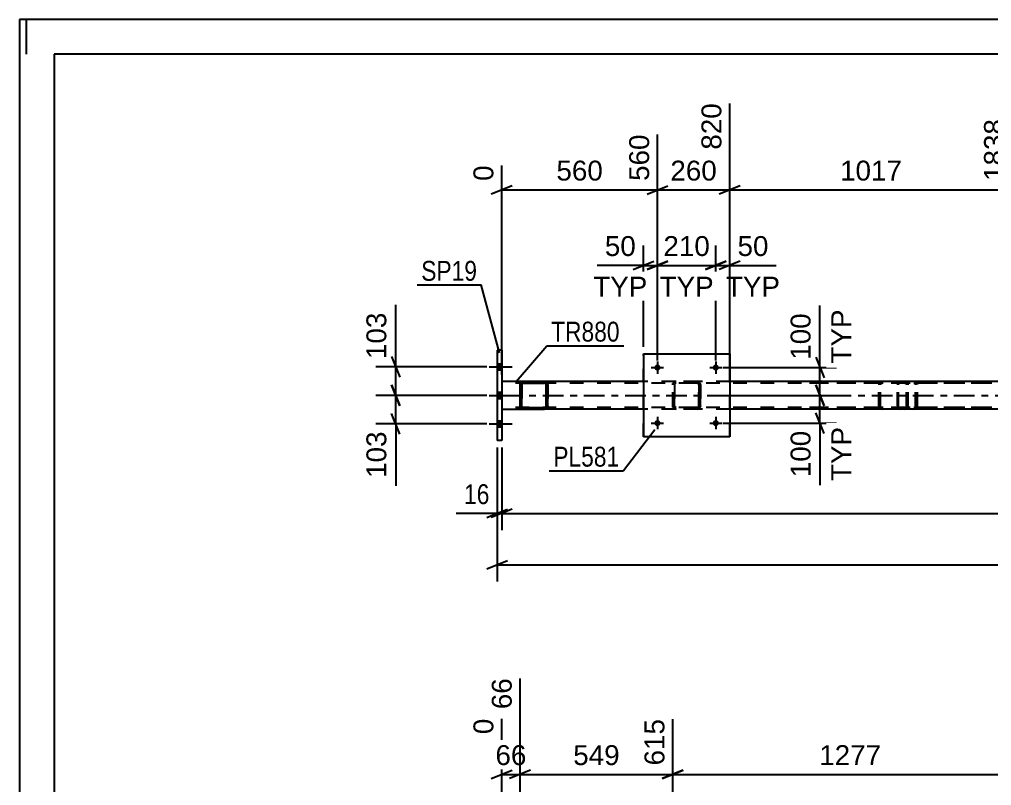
# Model space of a CAD drawing. Header units: millimetres. Extents: x 0 to 841, y 0 to 594.
# Drawn here: x 0 to 139.9, y 483.6 to 594 of the extents above; entities that cross this region are included whole.
import ezdxf

# ---------------------------------------------------------------- set-up
doc = ezdxf.new("R2010")
doc.units = ezdxf.units.MM
doc.linetypes.add('DXK_LINE_DOT2', pattern=[3.9198, 1.9599, -1.9599])
doc.linetypes.add('DXK_LINE_DOT3', pattern=[5.9187, 2.979, -0.9799, 0.9799, -0.9799])
doc.styles.add('Arial', font='ARIAL.TTF', dxfattribs={"height": 0.2})
doc.styles.add('Arial Narrow', font='ARIALN.TTF', dxfattribs={"height": 0.2})

# ---------------------------------------------------------------- blocks, each defined once
blk = doc.blocks.new('Unknown-717033707-1135')
at = {"color": 5, "linetype": 'Continuous'}
for p, q in [((841, 594), (0, 594)), ((0, 594), (0, 0)), ((1, 589), (1, 594)), ((836, 589), (5, 589)), ((5, 589), (5, 5))]:
    blk.add_line(p, q, dxfattribs=at)
blk = doc.blocks.new('Part-717033707-1708 - 1658')
at = {"color": 7, "linetype": 'DXK_LINE_DOT2'}
for p, q in [((126.42, 541.56), (126.4, 541.37)), ((126.48, 541.71), (126.42, 541.56)), ((126.57, 541.82), (126.48, 541.71)), ((126.67, 541.85), (126.57, 541.82)), ((126.58, 541.54), (126.62, 541.6)), ((126.62, 541.6), (126.67, 541.61)), ((138.95, 541.85), (126.67, 541.85)), ((138.95, 541.61), (126.67, 541.61)), ((127.95, 541.61), (127.95, 541.85)), ((128.95, 541.82), (128.76, 541.85)), ((128.76, 541.61), (128.86, 541.6)), ((128.86, 541.6), (128.94, 541.54)), ((129.23, 541.54), (129.23, 541.56)), ((126.4, 538.33), (126.4, 541.37)), ((126.54, 541.37), (126.55, 541.47)), ((126.54, 538.33), (126.54, 541.37)), ((126.55, 541.47), (126.58, 541.54)), ((128.94, 541.54), (128.99, 541.47)), ((128.99, 541.47), (129.01, 541.37)), ((129.01, 538.33), (129.01, 541.37)), ((129.27, 541.37), (129.23, 541.54)), ((129.27, 538.33), (129.27, 541.37)), ((126.4, 538.33), (126.42, 538.15)), ((126.42, 538.15), (126.48, 537.99)), ((126.48, 537.99), (126.57, 537.89)), ((126.55, 538.24), (126.54, 538.33)), ((126.58, 538.16), (126.55, 538.24)), ((126.57, 537.89), (126.67, 537.85)), ((126.62, 538.11), (126.58, 538.16)), ((126.67, 538.09), (126.62, 538.11)), ((138.95, 538.09), (126.67, 538.09)), ((138.95, 537.85), (126.67, 537.85)), ((127.95, 537.85), (127.95, 538.09)), ((128.86, 538.11), (128.76, 538.09)), ((128.76, 537.85), (128.95, 537.89)), ((128.94, 538.16), (128.86, 538.11)), ((128.99, 538.24), (128.94, 538.16)), ((129.01, 538.33), (128.99, 538.24)), ((129.23, 538.15), (129.27, 538.33))]:
    blk.add_line(p, q, dxfattribs=at)
for centre, start, end in [((128.78, 541.36), 23.8494, 68.8059), ((128.78, 538.35), 291.1941, 336.1506)]:
    blk.add_arc(centre, 0.492, start, end, dxfattribs=at)
blk = doc.blocks.new('Part-717033707-1778 - 1658')
at = {"color": 2, "linetype": 'Continuous'}
for p, q in [((89.84, 541.85), (69.42, 541.85)), ((140.92, 541.85), (102.24, 541.85)), ((69.42, 537.85), (72.54, 537.85)), ((89.84, 537.85), (75.59, 537.85)), ((140.92, 537.85), (102.24, 537.85))]:
    blk.add_line(p, q, dxfattribs=at)
at = {"color": 7, "linetype": 'DXK_LINE_DOT2'}
for p, q in [((69.42, 541.85), (69.42, 537.85)), ((731.89, 541.61), (69.42, 541.61)), ((102.24, 541.85), (89.84, 541.85)), ((731.89, 538.09), (69.42, 538.09)), ((75.59, 537.85), (72.54, 537.85)), ((102.24, 537.85), (89.84, 537.85))]:
    blk.add_line(p, q, dxfattribs=at)
at = {"color": 7, "linetype": 'DXK_LINE_DOT3'}
blk.add_line((69.42, 539.85), (731.89, 539.85), dxfattribs=at)
blk = doc.blocks.new('Part-717033707-1714 - 1658')
at = {"color": 2, "linetype": 'Continuous'}
for p, q in [((69.42, 546.35), (68.78, 546.35)), ((68.78, 546.35), (68.78, 533.35)), ((69.42, 546.35), (69.42, 533.35)), ((69.42, 533.35), (68.78, 533.35))]:
    blk.add_line(p, q, dxfattribs=at)
blk = doc.blocks.new('Part-717033707-1715 - 1658')
at = {"color": 7, "linetype": 'DXK_LINE_DOT2'}
for p, q in [((127.44, 541.85), (112.3, 541.85)), ((127.44, 541.61), (112.3, 541.61)), ((123.73, 541.56), (123.73, 541.54)), ((124.2, 541.85), (124.01, 541.82)), ((124.02, 541.54), (124.1, 541.6)), ((124.1, 541.6), (124.2, 541.61)), ((127.63, 541.82), (127.44, 541.85)), ((127.44, 541.61), (127.53, 541.6)), ((127.53, 541.6), (127.62, 541.54)), ((127.91, 541.54), (127.91, 541.56)), ((123.73, 541.54), (123.69, 541.37)), ((123.69, 538.33), (123.69, 541.37)), ((123.95, 541.37), (123.97, 541.47)), ((123.95, 538.33), (123.95, 541.37)), ((123.97, 541.47), (124.02, 541.54)), ((127.62, 541.54), (127.67, 541.47)), ((127.67, 541.47), (127.69, 541.37)), ((127.69, 538.33), (127.69, 541.37)), ((127.95, 541.37), (127.91, 541.54)), ((127.95, 538.33), (127.95, 541.37)), ((127.44, 538.09), (112.3, 538.09)), ((127.44, 537.85), (112.3, 537.85)), ((123.69, 538.33), (123.73, 538.15)), ((123.97, 538.24), (123.95, 538.33)), ((124.02, 538.16), (123.97, 538.24)), ((124.01, 537.89), (124.2, 537.85)), ((124.1, 538.11), (124.02, 538.16)), ((124.2, 538.09), (124.1, 538.11)), ((127.53, 538.11), (127.44, 538.09)), ((127.44, 537.85), (127.63, 537.89)), ((127.62, 538.16), (127.53, 538.11)), ((127.67, 538.24), (127.62, 538.16)), ((127.69, 538.33), (127.67, 538.24)), ((127.91, 538.15), (127.95, 538.33))]:
    blk.add_line(p, q, dxfattribs=at)
for centre, start, end in [((124.18, 541.35), 110.7583, 155.68), ((127.46, 541.35), 24.32, 69.2417), ((124.18, 538.35), 204.32, 249.2417), ((127.46, 538.35), 290.7583, 335.68)]:
    blk.add_arc(centre, 0.496, start, end, dxfattribs=at)
blk = doc.blocks.new('Part-717033707-45639 - 1658')
at = {"color": 2, "linetype": 'Continuous'}
for p, q in [((89.84, 545.85), (89.84, 533.85)), ((89.84, 545.85), (102.24, 545.85)), ((102.24, 545.85), (102.24, 533.85)), ((102.24, 533.85), (89.84, 533.85))]:
    blk.add_line(p, q, dxfattribs=at)
at = {"color": 7, "linetype": 'DXK_LINE_DOT2'}
for p, q in [((89.84, 533.85), (89.84, 545.85)), ((102.24, 533.85), (102.24, 545.85))]:
    blk.add_line(p, q, dxfattribs=at)
blk = doc.blocks.new('Bolt-717033707-1763 - 1658')
at = {"linetype": 'Continuous'}
for points in [[(69.42, 543.51), (69.42, 544.39), (68.78, 544.39), (68.78, 543.51)], [(69.42, 543.51), (69.42, 544.39), (68.78, 544.39), (68.78, 543.51)], [(69.42, 543.51), (69.42, 544.39), (68.78, 544.39), (68.78, 543.51)], [(69.42, 539.41), (69.42, 540.29), (68.78, 540.29), (68.78, 539.41)], [(69.42, 539.41), (69.42, 540.29), (68.78, 540.29), (68.78, 539.41)], [(69.42, 535.31), (69.42, 536.19), (68.78, 536.19), (68.78, 535.31)], [(69.42, 535.31), (69.42, 536.19), (68.78, 536.19), (68.78, 535.31)], [(69.42, 535.31), (69.42, 536.19), (68.78, 536.19), (68.78, 535.31)]]:
    blk.add_hatch(color=1, dxfattribs=at).paths.add_polyline_path(points)
at = {"color": 1, "linetype": 'Continuous'}
for p, q in [((68.78, 544.39), (69.42, 544.39)), ((68.78, 544.39), (69.42, 544.39)), ((68.78, 544.39), (69.42, 544.39)), ((67.62, 543.95), (70.94, 543.95)), ((67.62, 543.95), (70.94, 543.95)), ((67.62, 543.95), (70.94, 543.95)), ((68.78, 543.51), (69.42, 543.51)), ((68.78, 543.51), (69.42, 543.51)), ((68.78, 543.51), (69.42, 543.51)), ((68.78, 540.29), (69.42, 540.29)), ((68.78, 540.29), (69.42, 540.29)), ((67.62, 539.85), (70.94, 539.85)), ((67.62, 539.85), (70.94, 539.85)), ((68.78, 539.41), (69.42, 539.41)), ((68.78, 539.41), (69.42, 539.41)), ((68.78, 536.19), (69.42, 536.19)), ((68.78, 536.19), (69.42, 536.19)), ((68.78, 536.19), (69.42, 536.19)), ((67.62, 535.75), (70.94, 535.75)), ((67.62, 535.75), (70.94, 535.75)), ((67.62, 535.75), (70.94, 535.75)), ((68.78, 535.31), (69.42, 535.31)), ((68.78, 535.31), (69.42, 535.31)), ((68.78, 535.31), (69.42, 535.31))]:
    blk.add_line(p, q, dxfattribs=at)
blk = doc.blocks.new('Part-717033707-45638 - 1658')
at = {"color": 7, "linetype": 'DXK_LINE_DOT2'}
for p, q in [((94.04, 541.37), (94.08, 541.56)), ((94.08, 541.56), (94.04, 541.37)), ((94.34, 541.82), (94.52, 541.85)), ((94.52, 541.85), (94.34, 541.82)), ((94.43, 541.59), (94.35, 541.54)), ((94.52, 541.61), (94.43, 541.59)), ((97.56, 541.85), (94.52, 541.85)), ((97.56, 541.61), (94.52, 541.61)), ((97.56, 541.85), (97.74, 541.82)), ((97.74, 541.82), (97.56, 541.85)), ((97.65, 541.59), (97.56, 541.61)), ((97.65, 541.59), (97.73, 541.54)), ((98, 541.56), (98.04, 541.37)), ((98.04, 541.37), (98, 541.56)), ((94.04, 538.33), (94.04, 541.37)), ((94.04, 541.37), (94.04, 541.37)), ((94.04, 538.33), (94.04, 541.37)), ((94.28, 541.37), (94.3, 541.46)), ((94.3, 541.46), (94.28, 541.37)), ((94.28, 538.33), (94.28, 541.37)), ((94.28, 541.37), (94.28, 541.37)), ((94.28, 541.37), (94.28, 538.33)), ((94.3, 541.46), (94.35, 541.54)), ((94.35, 541.54), (94.3, 541.46)), ((97.73, 541.54), (97.78, 541.46)), ((97.78, 541.46), (97.73, 541.54)), ((97.78, 541.46), (97.8, 541.37)), ((97.8, 541.37), (97.78, 541.46)), ((97.8, 538.33), (97.8, 541.37)), ((97.8, 541.37), (97.8, 541.37)), ((97.8, 541.37), (97.8, 538.33)), ((98.04, 538.33), (98.04, 541.37)), ((98.04, 541.37), (98.04, 541.37)), ((98.04, 541.37), (98.04, 538.33)), ((94.04, 538.33), (94.04, 538.33)), ((94.08, 538.15), (94.04, 538.33)), ((94.04, 538.33), (94.08, 538.15)), ((94.28, 538.33), (94.28, 538.33)), ((94.3, 538.24), (94.28, 538.33)), ((94.28, 538.33), (94.3, 538.24)), ((94.35, 538.16), (94.3, 538.24)), ((94.3, 538.24), (94.35, 538.16)), ((94.52, 537.85), (94.34, 537.89)), ((94.34, 537.89), (94.52, 537.85)), ((94.43, 538.11), (94.35, 538.16)), ((94.52, 538.09), (94.43, 538.11)), ((97.56, 538.09), (94.52, 538.09)), ((97.56, 537.85), (94.52, 537.85)), ((97.65, 538.11), (97.56, 538.09)), ((97.74, 537.89), (97.56, 537.85)), ((97.56, 537.85), (97.74, 537.89)), ((97.73, 538.16), (97.65, 538.11)), ((97.78, 538.24), (97.73, 538.16)), ((97.73, 538.16), (97.78, 538.24)), ((97.8, 538.33), (97.78, 538.24)), ((97.78, 538.24), (97.8, 538.33)), ((97.8, 538.33), (97.8, 538.33)), ((98.04, 538.33), (98, 538.15)), ((98, 538.15), (98.04, 538.33)), ((98.04, 538.33), (98.04, 538.33))]:
    blk.add_line(p, q, dxfattribs=at)
at = {"color": 7, "linetype": 'DXK_LINE_DOT3'}
blk.add_line((96.04, 539.85), (96.04, 539.85), dxfattribs=at)
at = {"color": 7, "linetype": 'DXK_LINE_DOT2'}
for centre, start, end in [((94.52, 541.37), 112.5, 157.5), ((94.52, 541.37), 112.5, 157.5), ((97.56, 541.37), 22.5, 67.5), ((97.56, 541.37), 22.5, 67.5), ((94.52, 538.33), 202.5, 247.5), ((94.52, 538.33), 202.5, 247.5), ((97.56, 538.33), 292.5, 337.5), ((97.56, 538.33), 292.5, 337.5)]:
    blk.add_arc(centre, 0.48, start, end, dxfattribs=at)
blk = doc.blocks.new('Part-717033707-45640 - 1658')
at = {"color": 2, "linetype": 'Continuous'}
for p, q in [((72.1, 541.56), (72.06, 541.37)), ((72.54, 541.85), (72.36, 541.82)), ((72.37, 541.54), (72.45, 541.59)), ((72.45, 541.59), (72.54, 541.61)), ((72.54, 541.85), (75.58, 541.85)), ((72.54, 541.85), (72.54, 541.85)), ((72.54, 541.61), (75.58, 541.61)), ((72.54, 541.61), (72.54, 541.61)), ((75.58, 541.85), (75.58, 541.85)), ((75.77, 541.82), (75.58, 541.85)), ((75.58, 541.61), (75.58, 541.61)), ((75.68, 541.59), (75.58, 541.61)), ((75.75, 541.54), (75.68, 541.59)), ((76.06, 541.37), (76.03, 541.56)), ((72.06, 538.33), (72.06, 541.37)), ((72.06, 541.37), (72.06, 541.37)), ((72.3, 541.37), (72.32, 541.46)), ((72.3, 538.33), (72.3, 541.37)), ((72.3, 541.37), (72.3, 541.37)), ((72.32, 541.46), (72.37, 541.54)), ((75.81, 541.46), (75.75, 541.54)), ((75.82, 541.37), (75.81, 541.46)), ((75.82, 538.33), (75.82, 541.37)), ((75.82, 541.37), (75.82, 541.37)), ((76.06, 538.33), (76.06, 541.37)), ((76.06, 541.37), (76.06, 541.37)), ((72.06, 538.33), (72.06, 538.33)), ((72.06, 538.33), (72.1, 538.15)), ((72.3, 538.33), (72.3, 538.33)), ((72.32, 538.24), (72.3, 538.33)), ((72.32, 538.24), (72.37, 538.16)), ((72.36, 537.89), (72.54, 537.85)), ((72.37, 538.16), (72.45, 538.11)), ((72.45, 538.11), (72.54, 538.09)), ((72.54, 538.09), (75.58, 538.09)), ((72.54, 538.09), (72.54, 538.09)), ((72.54, 537.85), (75.58, 537.85)), ((72.54, 537.85), (72.54, 537.85)), ((75.68, 538.11), (75.58, 538.09)), ((75.58, 538.09), (75.58, 538.09)), ((75.58, 537.85), (75.77, 537.89)), ((75.58, 537.85), (75.58, 537.85)), ((75.75, 538.16), (75.68, 538.11)), ((75.81, 538.24), (75.75, 538.16)), ((75.82, 538.33), (75.81, 538.24)), ((75.82, 538.33), (75.82, 538.33)), ((76.03, 538.15), (76.06, 538.33)), ((76.06, 538.33), (76.06, 538.33))]:
    blk.add_line(p, q, dxfattribs=at)
at = {"color": 7, "linetype": 'DXK_LINE_DOT2'}
for p, q in [((72.06, 541.37), (72.1, 541.56)), ((72.36, 541.82), (72.54, 541.85)), ((72.45, 541.59), (72.37, 541.54)), ((72.54, 541.61), (72.45, 541.59)), ((72.54, 541.85), (75.58, 541.85)), ((75.58, 541.61), (72.54, 541.61)), ((75.58, 541.85), (75.77, 541.82)), ((75.58, 541.61), (75.58, 541.61)), ((75.68, 541.59), (75.68, 541.59)), ((76.03, 541.56), (76.06, 541.37)), ((72.06, 538.33), (72.06, 541.37)), ((72.32, 541.46), (72.3, 541.37)), ((72.3, 541.37), (72.3, 538.33)), ((72.37, 541.54), (72.32, 541.46)), ((75.75, 541.54), (75.75, 541.54)), ((75.82, 541.37), (75.81, 541.46)), ((75.82, 541.37), (75.82, 538.33)), ((76.06, 541.37), (76.06, 538.33)), ((72.1, 538.15), (72.06, 538.33)), ((72.32, 538.24), (72.3, 538.33)), ((72.32, 538.24), (72.32, 538.24)), ((72.54, 537.85), (72.36, 537.89)), ((72.37, 538.16), (72.37, 538.16)), ((72.45, 538.11), (72.45, 538.11)), ((72.54, 538.09), (75.58, 538.09)), ((72.54, 537.85), (75.58, 537.85)), ((75.58, 538.09), (75.68, 538.11)), ((75.77, 537.89), (75.58, 537.85)), ((75.68, 538.11), (75.75, 538.16)), ((75.75, 538.16), (75.81, 538.24)), ((75.81, 538.24), (75.82, 538.33)), ((76.06, 538.33), (76.03, 538.15))]:
    blk.add_line(p, q, dxfattribs=at)
at = {"color": 2, "linetype": 'Continuous'}
for centre, start, end in [((72.54, 541.37), 112.5001, 157.5001), ((75.58, 541.37), 22.5001, 67.5001), ((72.54, 538.33), 202.5001, 247.5001), ((75.58, 538.33), 292.5001, 337.5001)]:
    blk.add_arc(centre, 0.48, start, end, dxfattribs=at)
at = {"color": 7, "linetype": 'DXK_LINE_DOT2'}
for centre, start, end in [((72.54, 541.37), 112.5001, 157.5001), ((75.58, 541.37), 22.5001, 67.5001), ((72.54, 538.33), 202.5001, 247.5001), ((75.58, 538.33), 292.5001, 337.5001)]:
    blk.add_arc(centre, 0.48, start, end, dxfattribs=at)
blk = doc.blocks.new('Bolt-717033707-45667 - 1658')
at = {"linetype": 'Continuous'}
for points in [[(92.28, 535.85, -1), (91.4, 535.85, -1)], [(100.68, 535.85, -1), (99.8, 535.85, -1)]]:
    blk.add_hatch(color=1, dxfattribs=at).paths.add_polyline_path(points)
at = {"color": 1, "linetype": 'Continuous'}
for p, q in [((91.84, 536.73), (91.84, 534.97)), ((100.24, 536.73), (100.24, 534.97)), ((90.96, 535.85), (92.72, 535.85)), ((99.36, 535.85), (101.12, 535.85))]:
    blk.add_line(p, q, dxfattribs=at)
blk = doc.blocks.new('Bolt-717033707-45668 - 1658')
at = {"linetype": 'Continuous'}
for points in [[(92.28, 543.85, -1), (91.4, 543.85, -1)], [(100.68, 543.85, -1), (99.8, 543.85, -1)]]:
    blk.add_hatch(color=1, dxfattribs=at).paths.add_polyline_path(points)
at = {"color": 1, "linetype": 'Continuous'}
for p, q in [((91.84, 544.73), (91.84, 542.97)), ((100.24, 544.73), (100.24, 542.97)), ((90.96, 543.85), (92.72, 543.85)), ((99.36, 543.85), (101.12, 543.85))]:
    blk.add_line(p, q, dxfattribs=at)
blk = doc.blocks.new('StraightDimension-717033707-1838 - 1658')
at = {"color": 7, "linetype": 'Continuous'}
for p, q in [((68.78, 532.35), (68.78, 513.03)), ((70.28, 516.03), (67.28, 514.83)), ((68.78, 515.43), (769.65, 515.43))]:
    blk.add_line(p, q, dxfattribs=at)
blk = doc.blocks.new('StraightDimension-717033707-51219 - 1658')
at = {"color": 7, "linetype": 'Continuous'}
for p, q in [((100.24, 544.85), (100.24, 561.42)), ((102.24, 546.85), (102.24, 561.42)), ((98.74, 557.97), (101.74, 559.17)), ((100.24, 558.57), (102.24, 558.57)), ((103.74, 559.17), (100.74, 557.97)), ((102.24, 558.57), (108.94, 558.57)), ((102.24, 558.57), (108.94, 558.57))]:
    blk.add_line(p, q, dxfattribs=at)
at = {"color": 0}
blk.add_wipeout([(108.41, 559.32), (108.41, 563.52), (102.77, 563.52), (102.77, 559.32)], dxfattribs=at)
at = {"color": 0, "linetype": 'Continuous'}
blk.add_wipeout([(110.08, 553.47), (110.08, 557.67), (101.1, 557.67), (101.1, 553.47)], dxfattribs=at)
at = {"color": 3, "style": 'Arial'}
blk.add_text('50', height=2.865, dxfattribs=at).set_placement((103.37, 559.92))
at = {"color": 3, "linetype": 'Continuous', "style": 'Arial'}
blk.add_text('TYP', height=2.865, dxfattribs=at).set_placement((101.7, 554.07))
blk = doc.blocks.new('StraightDimension-717033707-52063 - 1658')
at = {"color": 7, "linetype": 'Continuous'}
for p, q in [((54.16, 543.95), (54.16, 552.87)), ((54.16, 543.95), (54.16, 552.87)), ((53.56, 545.45), (54.76, 542.45)), ((67.26, 543.95), (51.31, 543.95)), ((54.16, 539.85), (54.16, 543.95)), ((54.76, 538.35), (53.56, 541.35)), ((67.26, 539.85), (51.31, 539.85))]:
    blk.add_line(p, q, dxfattribs=at)
at = {"color": 0}
blk.add_wipeout([(53.41, 552.35), (49.21, 552.35), (49.21, 544.48), (53.41, 544.48)], dxfattribs=at)
at = {"color": 3, "style": 'Arial'}
blk.add_text('103', height=2.865, rotation=90.0002, dxfattribs=at).set_placement((52.81, 545.08))
blk = doc.blocks.new('StraightDimension-717033707-45758 - 1658')
at = {"color": 7, "linetype": 'Continuous'}
for p, q in [((69.42, 532.35), (69.42, 520.43)), ((70.92, 523.43), (67.92, 522.23)), ((69.42, 522.83), (769.01, 522.83))]:
    blk.add_line(p, q, dxfattribs=at)
blk = doc.blocks.new('StraightDimension-717033707-45759 - 1658')
at = {"color": 7, "linetype": 'Continuous'}
for p, q in [((68.78, 532.35), (68.78, 520.43)), ((69.42, 532.35), (69.42, 520.43)), ((67.28, 522.23), (70.28, 523.43)), ((70.92, 523.43), (67.92, 522.23)), ((68.78, 522.83), (62.87, 522.83)), ((68.78, 522.83), (62.87, 522.83)), ((68.78, 522.83), (69.42, 522.83))]:
    blk.add_line(p, q, dxfattribs=at)
at = {"color": 0}
blk.add_wipeout([(68.26, 523.58), (68.26, 527.78), (63.4, 527.78), (63.4, 523.58)], dxfattribs=at)
at = {"color": 3, "style": 'Arial Narrow'}
blk.add_text('16', height=2.863, dxfattribs=at).set_placement((64, 524.18))
blk = doc.blocks.new('StraightDimension-717033707-50574 - 1658')
at = {"color": 7, "linetype": 'Continuous'}
for p, q in [((102.24, 542.85), (102.24, 581.91)), ((142.92, 544.85), (142.92, 579.64)), ((103.74, 570.04), (100.74, 568.84)), ((141.42, 568.84), (144.42, 570.04)), ((102.24, 569.44), (142.92, 569.44))]:
    blk.add_line(p, q, dxfattribs=at)
at = {"color": 0}
blk.add_wipeout([(127.63, 570.19), (127.63, 574.39), (117.53, 574.39), (117.53, 570.19)], dxfattribs=at)
at = {"color": 3, "style": 'Arial'}
blk.add_text('1017', height=2.865, dxfattribs=at).set_placement((118.13, 570.79))
at = {"color": 0, "linetype": 'Continuous'}
blk.add_wipeout([(142.32, 580.24), (138.12, 580.24), (138.12, 570.14), (142.32, 570.14)], dxfattribs=at)
at = {"color": 3, "linetype": 'Continuous', "style": 'Arial'}
blk.add_text('1838', height=2.865, rotation=90.0002, dxfattribs=at).set_placement((141.72, 570.74))
blk = doc.blocks.new('StraightDimension-717033707-50575 - 1658')
at = {"color": 7, "linetype": 'Continuous'}
for p, q in [((102.24, 542.85), (102.24, 581.91)), ((91.84, 544.85), (91.84, 577.41)), ((90.34, 568.84), (93.34, 570.04)), ((103.74, 570.04), (100.74, 568.84)), ((91.84, 569.44), (102.24, 569.44))]:
    blk.add_line(p, q, dxfattribs=at)
at = {"color": 0}
blk.add_wipeout([(100.98, 570.19), (100.98, 574.39), (93.1, 574.39), (93.1, 570.19)], dxfattribs=at)
at = {"color": 3, "style": 'Arial'}
blk.add_text('260', height=2.865, dxfattribs=at).set_placement((93.7, 570.79))
at = {"color": 0, "linetype": 'Continuous'}
blk.add_wipeout([(101.64, 582.51), (97.44, 582.51), (97.44, 574.64), (101.64, 574.64)], dxfattribs=at)
at = {"color": 3, "linetype": 'Continuous', "style": 'Arial'}
blk.add_text('820', height=2.865, rotation=90.0002, dxfattribs=at).set_placement((101.04, 575.24))
blk = doc.blocks.new('StraightDimension-717033707-50576 - 1658')
at = {"color": 7, "linetype": 'Continuous'}
for p, q in [((91.84, 544.85), (91.84, 577.41)), ((69.42, 542.85), (69.42, 572.97)), ((70.92, 570.04), (67.92, 568.84)), ((90.34, 568.84), (93.34, 570.04)), ((69.42, 569.44), (91.84, 569.44))]:
    blk.add_line(p, q, dxfattribs=at)
at = {"color": 0}
blk.add_wipeout([(84.57, 570.19), (84.57, 574.39), (76.7, 574.39), (76.7, 570.19)], dxfattribs=at)
at = {"color": 3, "style": 'Arial'}
blk.add_text('560', height=2.865, dxfattribs=at).set_placement((77.3, 570.79))
at = {"color": 0, "linetype": 'Continuous'}
for points in [[(91.24, 578.01), (87.04, 578.01), (87.04, 570.14), (91.24, 570.14)], [(68.82, 573.57), (64.62, 573.57), (64.62, 570.14), (68.82, 570.14)]]:
    blk.add_wipeout(points, dxfattribs=at)
at = {"color": 3, "linetype": 'Continuous', "style": 'Arial'}
for s, height, p in [('560', 2.865, (90.64, 570.74)), ('0', 2.87, (68.22, 570.74))]:
    blk.add_text(s, height=height, rotation=90.0002, dxfattribs=at).set_placement(p)
blk = doc.blocks.new('StraightDimension-717033707-51220 - 1658')
at = {"color": 7, "linetype": 'Continuous'}
for p, q in [((91.84, 544.85), (91.84, 561.42)), ((100.24, 544.85), (100.24, 561.42)), ((90.34, 557.97), (93.34, 559.17)), ((91.84, 558.57), (100.24, 558.57)), ((101.74, 559.17), (98.74, 557.97))]:
    blk.add_line(p, q, dxfattribs=at)
at = {"color": 0}
blk.add_wipeout([(99.98, 559.32), (99.98, 563.52), (92.1, 563.52), (92.1, 559.32)], dxfattribs=at)
at = {"color": 0, "linetype": 'Continuous'}
blk.add_wipeout([(100.53, 553.47), (100.53, 557.67), (91.55, 557.67), (91.55, 553.47)], dxfattribs=at)
at = {"color": 3, "style": 'Arial'}
blk.add_text('210', height=2.865, dxfattribs=at).set_placement((92.7, 559.92))
at = {"color": 3, "linetype": 'Continuous', "style": 'Arial'}
blk.add_text('TYP', height=2.865, dxfattribs=at).set_placement((92.15, 554.07))
blk = doc.blocks.new('StraightDimension-717033707-51221 - 1658')
at = {"color": 7, "linetype": 'Continuous'}
for p, q in [((89.84, 546.85), (89.84, 561.42)), ((91.84, 544.85), (91.84, 561.42)), ((89.84, 558.57), (83.14, 558.57)), ((89.84, 558.57), (83.14, 558.57)), ((88.34, 557.97), (91.34, 559.17)), ((89.84, 558.57), (91.84, 558.57)), ((93.34, 559.17), (90.34, 557.97))]:
    blk.add_line(p, q, dxfattribs=at)
at = {"color": 0}
blk.add_wipeout([(89.32, 559.32), (89.32, 563.52), (83.67, 563.52), (83.67, 559.32)], dxfattribs=at)
at = {"color": 0, "linetype": 'Continuous'}
blk.add_wipeout([(90.98, 553.47), (90.98, 557.67), (82, 557.67), (82, 553.47)], dxfattribs=at)
at = {"color": 3, "style": 'Arial'}
blk.add_text('50', height=2.865, dxfattribs=at).set_placement((84.27, 559.92))
at = {"color": 3, "linetype": 'Continuous', "style": 'Arial'}
blk.add_text('TYP', height=2.865, dxfattribs=at).set_placement((82.6, 554.07))
blk = doc.blocks.new('StraightDimension-717033707-51516 - 1658')
at = {"color": 7, "linetype": 'Continuous'}
for p, q in [((115.23, 543.85), (115.23, 552.77)), ((115.23, 543.85), (115.23, 552.77)), ((114.63, 545.35), (115.83, 542.35)), ((101.24, 543.85), (117.63, 543.85)), ((115.23, 539.85), (115.23, 543.85)), ((115.83, 538.35), (114.63, 541.35)), ((101.24, 539.85), (117.63, 539.85))]:
    blk.add_line(p, q, dxfattribs=at)
at = {"color": 0, "linetype": 'Continuous'}
blk.add_wipeout([(120.33, 552.8), (116.13, 552.8), (116.13, 543.83), (120.33, 543.83)], dxfattribs=at)
at = {"color": 0}
blk.add_wipeout([(114.48, 552.25), (110.28, 552.25), (110.28, 544.38), (114.48, 544.38)], dxfattribs=at)
at = {"color": 3, "style": 'Arial'}
blk.add_text('100', height=2.865, rotation=90.0002, dxfattribs=at).set_placement((113.88, 544.98))
at = {"color": 3, "linetype": 'Continuous', "style": 'Arial'}
blk.add_text('TYP', height=2.865, rotation=90.0002, dxfattribs=at).set_placement((119.73, 544.43))
blk = doc.blocks.new('StraightDimension-717033707-51517 - 1658')
at = {"color": 7, "linetype": 'Continuous'}
for p, q in [((114.63, 541.35), (115.83, 538.35)), ((101.24, 539.85), (117.63, 539.85)), ((115.23, 535.85), (115.23, 539.85)), ((115.83, 534.35), (114.63, 537.35)), ((101.24, 535.85), (117.63, 535.85)), ((115.23, 535.85), (115.23, 526.93)), ((115.23, 535.85), (115.23, 526.93))]:
    blk.add_line(p, q, dxfattribs=at)
at = {"color": 0}
blk.add_wipeout([(114.48, 535.33), (110.28, 535.33), (110.28, 527.46), (114.48, 527.46)], dxfattribs=at)
at = {"color": 0, "linetype": 'Continuous'}
blk.add_wipeout([(120.33, 535.88), (116.13, 535.88), (116.13, 526.91), (120.33, 526.91)], dxfattribs=at)
at = {"color": 3, "style": 'Arial'}
blk.add_text('100', height=2.865, rotation=90.0002, dxfattribs=at).set_placement((113.88, 528.06))
at = {"color": 3, "linetype": 'Continuous', "style": 'Arial'}
blk.add_text('TYP', height=2.865, rotation=90.0002, dxfattribs=at).set_placement((119.73, 527.51))
blk = doc.blocks.new('StraightDimension-717033707-52064 - 1658')
at = {"color": 7, "linetype": 'Continuous'}
for p, q in [((53.56, 541.35), (54.76, 538.35)), ((67.26, 539.85), (51.31, 539.85)), ((54.16, 535.75), (54.16, 539.85)), ((54.76, 534.25), (53.56, 537.25)), ((67.26, 535.75), (51.31, 535.75)), ((54.16, 535.75), (54.16, 526.83)), ((54.16, 535.75), (54.16, 526.83))]:
    blk.add_line(p, q, dxfattribs=at)
at = {"color": 0}
blk.add_wipeout([(53.41, 535.23), (49.21, 535.23), (49.21, 527.36), (53.41, 527.36)], dxfattribs=at)
at = {"color": 3, "style": 'Arial'}
blk.add_text('103', height=2.865, rotation=90.0002, dxfattribs=at).set_placement((52.81, 527.96))
blk = doc.blocks.new('StraightDimension-717033707-49038 - 1868')
at = {"color": 7, "linetype": 'Continuous'}
for p, q in [((72.06, 450.15), (72.06, 499.08)), ((69.42, 441.87), (69.42, 493.26)), ((67.92, 484.64), (70.92, 485.84)), ((73.56, 485.84), (70.56, 484.64)), ((69.42, 485.24), (72.06, 485.24))]:
    blk.add_line(p, q, dxfattribs=at)
at = {"color": 0, "linetype": 'Continuous'}
blk.add_wipeout([(71.46, 499.68), (67.26, 499.68), (67.26, 494.04), (71.46, 494.04)], dxfattribs=at)
at = {"color": 0}
blk.add_wipeout([(73.57, 485.99), (73.57, 490.19), (67.92, 490.19), (67.92, 485.99)], dxfattribs=at)
at = {"color": 3, "linetype": 'Continuous', "style": 'Arial'}
blk.add_text('66', height=2.865, rotation=90.0002, dxfattribs=at).set_placement((70.86, 494.64))
at = {"color": 3, "style": 'Arial'}
blk.add_text('66', height=2.865, dxfattribs=at).set_placement((68.52, 486.59))
at = {"color": 0, "linetype": 'Continuous'}
blk.add_wipeout([(68.82, 493.86), (64.62, 493.86), (64.62, 490.44), (68.82, 490.44)], dxfattribs=at)
at = {"color": 3, "linetype": 'Continuous', "style": 'Arial'}
blk.add_text('0', height=2.87, rotation=90.0002, dxfattribs=at).set_placement((68.22, 491.04))
blk = doc.blocks.new('StraightDimension-717033707-49036 - 1868')
at = {"color": 7, "linetype": 'Continuous'}
for p, q in [((145.12, 449.71), (145.12, 495.43)), ((94.04, 449.71), (94.04, 493.21)), ((95.54, 485.84), (92.54, 484.64)), ((143.62, 484.64), (146.62, 485.84)), ((94.04, 485.24), (145.12, 485.24))]:
    blk.add_line(p, q, dxfattribs=at)
at = {"color": 0}
blk.add_wipeout([(124.63, 485.99), (124.63, 490.19), (114.53, 490.19), (114.53, 485.99)], dxfattribs=at)
at = {"color": 3, "style": 'Arial'}
blk.add_text('1277', height=2.865, dxfattribs=at).set_placement((115.13, 486.59))
at = {"color": 0, "linetype": 'Continuous'}
blk.add_wipeout([(144.52, 496.03), (140.32, 496.03), (140.32, 485.94), (144.52, 485.94)], dxfattribs=at)
at = {"color": 3, "linetype": 'Continuous', "style": 'Arial'}
blk.add_text('1893', height=2.865, rotation=90.0002, dxfattribs=at).set_placement((143.92, 486.54))
blk = doc.blocks.new('StraightDimension-717033707-49037 - 1868')
at = {"color": 7, "linetype": 'Continuous'}
for p, q in [((72.06, 450.15), (72.06, 499.08)), ((94.04, 449.71), (94.04, 493.21)), ((73.56, 485.84), (70.56, 484.64)), ((92.54, 484.64), (95.54, 485.84)), ((72.06, 485.24), (94.04, 485.24))]:
    blk.add_line(p, q, dxfattribs=at)
at = {"color": 0}
blk.add_wipeout([(86.99, 485.99), (86.99, 490.19), (79.12, 490.19), (79.12, 485.99)], dxfattribs=at)
at = {"color": 3, "style": 'Arial'}
blk.add_text('549', height=2.865, dxfattribs=at).set_placement((79.72, 486.59))
at = {"color": 0, "linetype": 'Continuous'}
blk.add_wipeout([(93.44, 493.81), (89.24, 493.81), (89.24, 485.94), (93.44, 485.94)], dxfattribs=at)
at = {"color": 3, "linetype": 'Continuous', "style": 'Arial'}
blk.add_text('615', height=2.865, rotation=90.0002, dxfattribs=at).set_placement((92.84, 486.54))
blk = doc.blocks.new('Mark-717033707-1774 - 1658')
at = {"color": 0}
blk.add_wipeout([(86.4, 547.59), (86.4, 550.59), (76.54, 550.59), (76.54, 547.59)], dxfattribs=at)
blk.add_wipeout([(86.4, 547.59), (86.4, 550.59), (76.54, 550.59), (76.54, 547.59)], dxfattribs=at)
at = {"color": 30, "linetype": 'Continuous'}
for p, q in [((71.49, 541.85), (75.94, 546.99)), ((75.94, 546.99), (87, 546.99))]:
    blk.add_line(p, q, dxfattribs=at)
at = {"color": 3, "style": 'Arial Narrow'}
blk.add_text('TR880', height=2.863, dxfattribs=at).set_placement((76.54, 547.59))
blk = doc.blocks.new('Mark-717033707-1710 - 1658')
at = {"color": 0}
blk.add_wipeout([(65.88, 556.35), (65.88, 559.35), (57.84, 559.35), (57.84, 556.35)], dxfattribs=at)
blk.add_wipeout([(65.88, 556.35), (65.88, 559.35), (57.84, 559.35), (57.84, 556.35)], dxfattribs=at)
at = {"color": 30, "linetype": 'Continuous'}
for p in [(57.24, 555.75), (69.1, 545.99)]:
    blk.add_line(p, (66.48, 555.75), dxfattribs=at)
at = {"color": 3, "style": 'Arial Narrow'}
blk.add_text('SP19', height=2.863, dxfattribs=at).set_placement((57.84, 556.35))
blk = doc.blocks.new('Mark-717033707-51351 - 1658')
at = {"color": 0}
blk.add_wipeout([(86.35, 529.58), (86.35, 532.58), (76.85, 532.58), (76.85, 529.58)], dxfattribs=at)
blk.add_wipeout([(86.35, 529.58), (86.35, 532.58), (76.85, 532.58), (76.85, 529.58)], dxfattribs=at)
at = {"color": 30, "linetype": 'Continuous'}
for p in [(91.46, 534.9), (76.25, 528.98)]:
    blk.add_line(p, (86.95, 528.98), dxfattribs=at)
at = {"color": 3, "style": 'Arial Narrow'}
blk.add_text('PL581', height=2.863, dxfattribs=at).set_placement((76.85, 529.58))

msp = doc.modelspace()

# ---------------------------------------------------------------- block references
for name in ['Unknown-717033707-1135', 'Part-717033707-1714 - 1658', 'Part-717033707-45639 - 1658', 'Bolt-717033707-1763 - 1658', 'Bolt-717033707-45668 - 1658', 'Part-717033707-1778 - 1658', 'Part-717033707-45640 - 1658', 'Part-717033707-45638 - 1658', 'Part-717033707-1715 - 1658', 'Part-717033707-1708 - 1658', 'Bolt-717033707-45667 - 1658']:
    msp.add_blockref(name, (0, 0))

# ---------------------------------------------------------------- next in the draw order: block references
for name in ['StraightDimension-717033707-51219 - 1658', 'StraightDimension-717033707-52063 - 1658', 'StraightDimension-717033707-1838 - 1658', 'StraightDimension-717033707-49038 - 1868', 'StraightDimension-717033707-49036 - 1868']:
    msp.add_blockref(name, (0, 0))

# ---------------------------------------------------------------- next in the draw order: block references
for name in ['StraightDimension-717033707-50574 - 1658', 'StraightDimension-717033707-45758 - 1658', 'StraightDimension-717033707-49037 - 1868']:
    msp.add_blockref(name, (0, 0))

# ---------------------------------------------------------------- next in the draw order: block references
for name in ['StraightDimension-717033707-50575 - 1658', 'Mark-717033707-51351 - 1658', 'StraightDimension-717033707-45759 - 1658']:
    msp.add_blockref(name, (0, 0))

# ---------------------------------------------------------------- next in the draw order: block references
for name in ['StraightDimension-717033707-50576 - 1658', 'StraightDimension-717033707-52064 - 1658']:
    msp.add_blockref(name, (0, 0))

# ---------------------------------------------------------------- next in the draw order: block references
for name in ['StraightDimension-717033707-51220 - 1658', 'Mark-717033707-1710 - 1658']:
    msp.add_blockref(name, (0, 0))

# ---------------------------------------------------------------- next in the draw order: block references
for name in ['StraightDimension-717033707-51221 - 1658', 'StraightDimension-717033707-51516 - 1658']:
    msp.add_blockref(name, (0, 0))

# ---------------------------------------------------------------- next in the draw order: block references
for name in ['Mark-717033707-1774 - 1658', 'StraightDimension-717033707-51517 - 1658']:
    msp.add_blockref(name, (0, 0))

doc.saveas('drawing.dxf')
